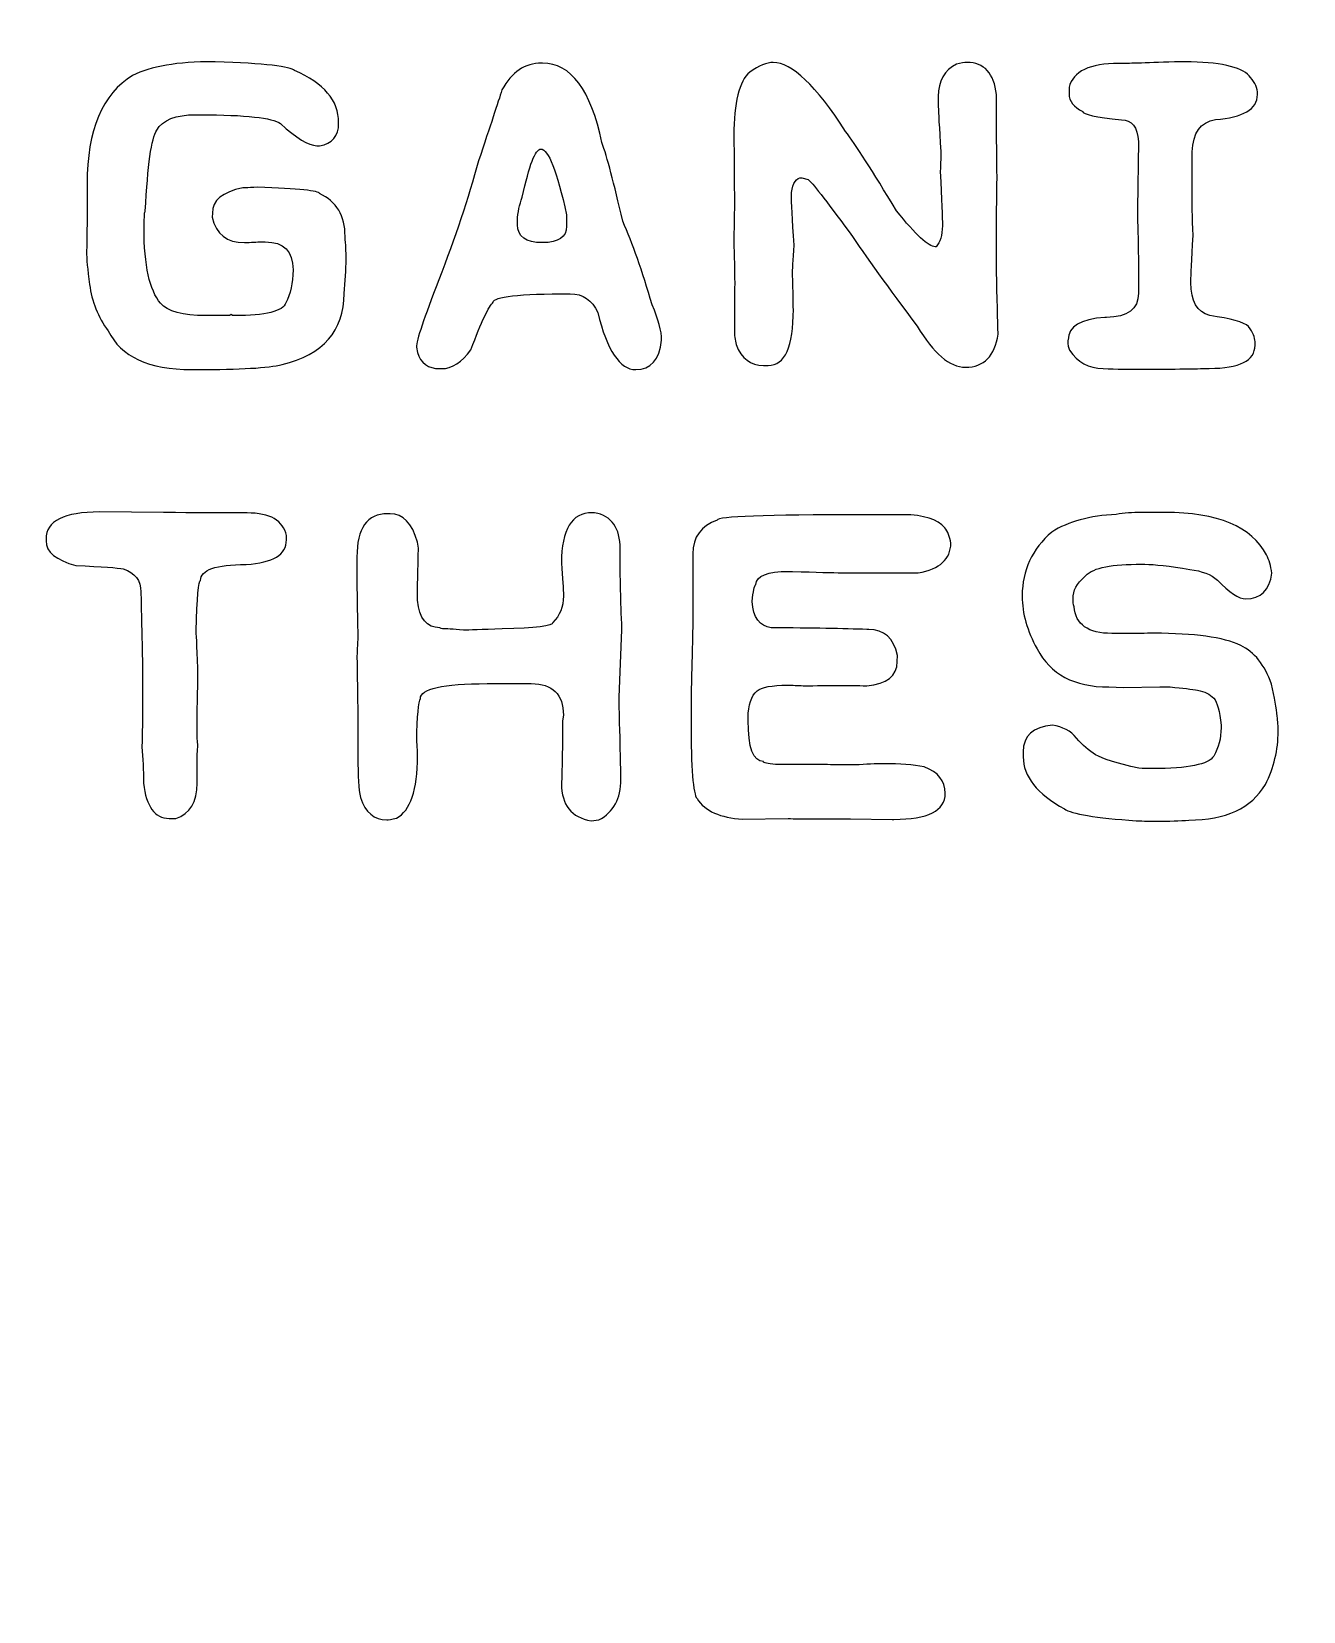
# Model space of a CAD drawing. Header units: centimetres. Extents: x -13.1 to 12.9, y -13 to 13.
# Drawn here: x 9.832 to 11.301, y 2.53 to 4.355 of the extents above; entities that cross this region are included whole.
import ezdxf

# ---------------------------------------------------------------- set-up
doc = ezdxf.new("R2010")
doc.units = ezdxf.units.CM
doc.header["$MEASUREMENT"] = 0
doc.layers.add('Layer 1', color=7, linetype='Continuous')

msp = doc.modelspace()

# ---------------------------------------------------------------- linework, layer by layer
at = {"layer": 'Layer 1', "color": 250, "lineweight": 9}
msp.add_open_spline([(-12.85, 12.98), (-12.85, 12.98), (12.75, 12.98), (12.75, 12.98), (12.75, 12.98), (12.86, 12.98), (12.95, 12.88999), (12.95, 12.78), (12.95, 12.78), (12.95, 12.78), (12.95, -12.82), (12.95, -12.82), (12.95, -12.82), (12.95, -12.93001), (12.86, -13.02), (12.75, -13.02), (12.75, -13.02), (12.75, -13.02), (-12.85, -13.02), (-12.85, -13.02), (-12.85, -13.02), (-12.96, -13.02), (-13.05, -12.93001), (-13.05, -12.82), (-13.05, -12.82), (-13.05, -12.82), (-13.05, 12.78), (-13.05, 12.78), (-13.05, 12.78), (-13.05, 12.88999), (-12.96, 12.98), (-12.85, 12.98)], degree=3, knots=[0, 0, 0, 0, 0.1111111, 0.1111111, 0.1111111, 0.1111111, 0.2222222, 0.2222222, 0.2222222, 0.2222222, 0.3333333, 0.3333333, 0.3333333, 0.3333333, 0.4444444, 0.4444444, 0.4444444, 0.4444444, 0.5555556, 0.5555556, 0.5555556, 0.5555556, 0.6666667, 0.6666667, 0.6666667, 0.6666667, 0.7777778, 0.7777778, 0.7777778, 0.7777778, 1, 1, 1, 1], dxfattribs=at)
at = {"layer": 'Layer 1', "color": 177}
for points, knots in [([(10.04436, 4.31972), (10.10155, 4.31774), (10.13203, 4.31426), (10.13589, 4.30956), (10.13589, 4.30956), (10.16985, 4.29498), (10.18688, 4.27494), (10.18688, 4.24945), (10.18688, 4.24945), (10.18688, 4.24945), (10.18688, 4.24888), (10.18688, 4.24888), (10.18688, 4.24888), (10.18688, 4.23383), (10.17954, 4.22508), (10.16477, 4.22273), (10.16477, 4.22273), (10.16477, 4.22273), (10.16176, 4.22273), (10.16176, 4.22273), (10.16176, 4.22273), (10.15226, 4.22292), (10.13815, 4.23148), (10.11961, 4.24832), (10.11961, 4.24832), (10.1104, 4.255), (10.07963, 4.25838), (10.02733, 4.25857), (10.02733, 4.25857), (10.02733, 4.25857), (10.02206, 4.25857), (10.02206, 4.25857), (10.02206, 4.25857), (9.99873, 4.25857), (9.98368, 4.25255), (9.97681, 4.2406), (9.97681, 4.2406), (9.97079, 4.23157), (9.96637, 4.20044), (9.96364, 4.14719), (9.96364, 4.14719), (9.96289, 4.14719), (9.96242, 4.14126), (9.96223, 4.12932), (9.96223, 4.12932), (9.96223, 4.12932), (9.96223, 4.12734), (9.96223, 4.12734), (9.96223, 4.12734), (9.96223, 4.08454), (9.96863, 4.05566), (9.98123, 4.0408), (9.98123, 4.0408), (9.98933, 4.03148), (10.00673, 4.02669), (10.03335, 4.0265), (10.03335, 4.0265), (10.03335, 4.0265), (10.05847, 4.0265), (10.05847, 4.0265), (10.05847, 4.0265), (10.06007, 4.0265), (10.06148, 4.02687), (10.06261, 4.02763), (10.06261, 4.02763), (10.06261, 4.02763), (10.06449, 4.0265), (10.06449, 4.0265), (10.06449, 4.0265), (10.06449, 4.0265), (10.06646, 4.0265), (10.06646, 4.0265), (10.06646, 4.0265), (10.10278, 4.0265), (10.12262, 4.03148), (10.12592, 4.04136), (10.12592, 4.04136), (10.13128, 4.05143), (10.13401, 4.06413), (10.1342, 4.07937), (10.1342, 4.07937), (10.1342, 4.10091), (10.12347, 4.11163), (10.10202, 4.11163), (10.10202, 4.11163), (10.10202, 4.11163), (10.09788, 4.11163), (10.09788, 4.11163), (10.09788, 4.11163), (10.09215, 4.11163), (10.08556, 4.11135), (10.07803, 4.11079), (10.07803, 4.11079), (10.058, 4.11079), (10.04558, 4.12057), (10.04078, 4.14004), (10.04078, 4.14004), (10.04078, 4.14004), (10.04106, 4.14503), (10.04106, 4.14503), (10.04106, 4.14503), (10.04106, 4.15951), (10.05273, 4.1692), (10.07606, 4.17419), (10.07606, 4.17419), (10.07606, 4.17419), (10.07879, 4.17419), (10.07879, 4.17419), (10.07879, 4.17419), (10.08264, 4.17419), (10.08744, 4.17438), (10.09318, 4.17475), (10.09318, 4.17475), (10.14078, 4.17306), (10.16458, 4.17071), (10.16458, 4.1676), (10.16458, 4.1676), (10.18443, 4.15857), (10.19431, 4.14202), (10.19431, 4.11794), (10.19431, 4.11794), (10.19431, 4.11794), (10.19431, 4.11746), (10.19431, 4.11746), (10.19431, 4.11746), (10.19506, 4.109), (10.19544, 4.10053), (10.19544, 4.09207), (10.19544, 4.09207), (10.19544, 4.07918), (10.19468, 4.06591), (10.19318, 4.05208), (10.19318, 4.05208), (10.19299, 4.00891), (10.1691, 3.98153), (10.12159, 3.96996), (10.12159, 3.96996), (10.10579, 3.9661), (10.07305, 3.96422), (10.02347, 3.96422), (10.02347, 3.96422), (10.02347, 3.96422), (10.01708, 3.96422), (10.01708, 3.96422), (10.01708, 3.96422), (9.9675, 3.96441), (9.93542, 3.97927), (9.92093, 4.00881), (9.92093, 4.00881), (9.90899, 4.0248), (9.90184, 4.04277), (9.89939, 4.06262), (9.89939, 4.06262), (9.89704, 4.07965), (9.89582, 4.09244), (9.89582, 4.10091), (9.89582, 4.10091), (9.89582, 4.10223), (9.89591, 4.10335), (9.8961, 4.10448), (9.8961, 4.10448), (9.89629, 4.11032), (9.89638, 4.12471), (9.89638, 4.14747), (9.89638, 4.14747), (9.89638, 4.14747), (9.89638, 4.17861), (9.89638, 4.17861), (9.89638, 4.17861), (9.89657, 4.2407), (9.91407, 4.28256), (9.94906, 4.30401), (9.94906, 4.30401), (9.96976, 4.31445), (10.0009, 4.31972), (10.04248, 4.31972), (10.04248, 4.31972), (10.04248, 4.31972), (10.04436, 4.31972), (10.04436, 4.31972)], [0, 0, 0, 0, 0.0217391, 0.0217391, 0.0217391, 0.0217391, 0.0434783, 0.0434783, 0.0434783, 0.0434783, 0.0652174, 0.0652174, 0.0652174, 0.0652174, 0.0869565, 0.0869565, 0.0869565, 0.0869565, 0.1086957, 0.1086957, 0.1086957, 0.1086957, 0.1304348, 0.1304348, 0.1304348, 0.1304348, 0.1521739, 0.1521739, 0.1521739, 0.1521739, 0.173913, 0.173913, 0.173913, 0.173913, 0.1956522, 0.1956522, 0.1956522, 0.1956522, 0.2173913, 0.2173913, 0.2173913, 0.2173913, 0.2391304, 0.2391304, 0.2391304, 0.2391304, 0.2608696, 0.2608696, 0.2608696, 0.2608696, 0.2826087, 0.2826087, 0.2826087, 0.2826087, 0.3043478, 0.3043478, 0.3043478, 0.3043478, 0.326087, 0.326087, 0.326087, 0.326087, 0.3478261, 0.3478261, 0.3478261, 0.3478261, 0.3695652, 0.3695652, 0.3695652, 0.3695652, 0.3913043, 0.3913043, 0.3913043, 0.3913043, 0.4130435, 0.4130435, 0.4130435, 0.4130435, 0.4347826, 0.4347826, 0.4347826, 0.4347826, 0.4565217, 0.4565217, 0.4565217, 0.4565217, 0.4782609, 0.4782609, 0.4782609, 0.4782609, 0.5, 0.5, 0.5, 0.5, 0.5217391, 0.5217391, 0.5217391, 0.5217391, 0.5434783, 0.5434783, 0.5434783, 0.5434783, 0.5652174, 0.5652174, 0.5652174, 0.5652174, 0.5869565, 0.5869565, 0.5869565, 0.5869565, 0.6086957, 0.6086957, 0.6086957, 0.6086957, 0.6304348, 0.6304348, 0.6304348, 0.6304348, 0.6521739, 0.6521739, 0.6521739, 0.6521739, 0.673913, 0.673913, 0.673913, 0.673913, 0.6956522, 0.6956522, 0.6956522, 0.6956522, 0.7173913, 0.7173913, 0.7173913, 0.7173913, 0.7391304, 0.7391304, 0.7391304, 0.7391304, 0.7608696, 0.7608696, 0.7608696, 0.7608696, 0.7826087, 0.7826087, 0.7826087, 0.7826087, 0.8043478, 0.8043478, 0.8043478, 0.8043478, 0.826087, 0.826087, 0.826087, 0.826087, 0.8478261, 0.8478261, 0.8478261, 0.8478261, 0.8695652, 0.8695652, 0.8695652, 0.8695652, 0.8913043, 0.8913043, 0.8913043, 0.8913043, 0.9130435, 0.9130435, 0.9130435, 0.9130435, 0.9347826, 0.9347826, 0.9347826, 0.9347826, 0.9565217, 0.9565217, 0.9565217, 0.9565217, 1, 1, 1, 1]), ([(10.42111, 4.31803), (10.42111, 4.31803), (10.42224, 4.31803), (10.42224, 4.31803), (10.42224, 4.31803), (10.45516, 4.31803), (10.47802, 4.28745), (10.49082, 4.22631), (10.49082, 4.22631), (10.49674, 4.20994), (10.50474, 4.17974), (10.51481, 4.13562), (10.51481, 4.13562), (10.52619, 4.11022), (10.53757, 4.07805), (10.54877, 4.03891), (10.54877, 4.03891), (10.5561, 4.02217), (10.55977, 4.00853), (10.55977, 3.99809), (10.55977, 3.99809), (10.55704, 3.97551), (10.54707, 3.96422), (10.52995, 3.96422), (10.52995, 3.96422), (10.51142, 3.96422), (10.49674, 3.98614), (10.48593, 4.03007), (10.48593, 4.03007), (10.47943, 4.04456), (10.4689, 4.0518), (10.45422, 4.0518), (10.45422, 4.0518), (10.39505, 4.0518), (10.36542, 4.04851), (10.36542, 4.04193), (10.36542, 4.04193), (10.36034, 4.03788), (10.35169, 4.01963), (10.33955, 3.98708), (10.33955, 3.98708), (10.32911, 3.97259), (10.31782, 3.96526), (10.30568, 3.96526), (10.30568, 3.96526), (10.30568, 3.96526), (10.30371, 3.96526), (10.30371, 3.96526), (10.30371, 3.96526), (10.29016, 3.96526), (10.28151, 3.97156), (10.27784, 3.98407), (10.27784, 3.98407), (10.27784, 3.98407), (10.27671, 3.99009), (10.27671, 3.99009), (10.27671, 3.99009), (10.27671, 3.99781), (10.28536, 4.02377), (10.30258, 4.06779), (10.30258, 4.06779), (10.32121, 4.11615), (10.33645, 4.16196), (10.34839, 4.20533), (10.34839, 4.20533), (10.36194, 4.24578), (10.37097, 4.27306), (10.37539, 4.28717), (10.37539, 4.28717), (10.38659, 4.30777), (10.40183, 4.31803), (10.42111, 4.31803)], [0, 0, 0, 0, 0.0526316, 0.0526316, 0.0526316, 0.0526316, 0.1052632, 0.1052632, 0.1052632, 0.1052632, 0.1578947, 0.1578947, 0.1578947, 0.1578947, 0.2105263, 0.2105263, 0.2105263, 0.2105263, 0.2631579, 0.2631579, 0.2631579, 0.2631579, 0.3157895, 0.3157895, 0.3157895, 0.3157895, 0.3684211, 0.3684211, 0.3684211, 0.3684211, 0.4210526, 0.4210526, 0.4210526, 0.4210526, 0.4736842, 0.4736842, 0.4736842, 0.4736842, 0.5263158, 0.5263158, 0.5263158, 0.5263158, 0.5789474, 0.5789474, 0.5789474, 0.5789474, 0.6315789, 0.6315789, 0.6315789, 0.6315789, 0.6842105, 0.6842105, 0.6842105, 0.6842105, 0.7368421, 0.7368421, 0.7368421, 0.7368421, 0.7894737, 0.7894737, 0.7894737, 0.7894737, 0.8421053, 0.8421053, 0.8421053, 0.8421053, 0.8947368, 0.8947368, 0.8947368, 0.8947368, 1, 1, 1, 1]), ([(10.68865, 4.31887), (10.71, 4.31887), (10.73785, 4.29234), (10.77218, 4.23929), (10.77218, 4.23929), (10.78338, 4.22452), (10.80294, 4.19394), (10.83088, 4.14747), (10.83088, 4.14747), (10.85308, 4.11991), (10.86804, 4.10608), (10.87557, 4.10608), (10.87557, 4.10608), (10.87557, 4.10608), (10.8766, 4.10608), (10.8766, 4.10608), (10.8766, 4.10608), (10.8814, 4.11107), (10.88385, 4.11916), (10.88385, 4.13035), (10.88385, 4.13035), (10.88385, 4.1392), (10.883, 4.16008), (10.88131, 4.19291), (10.88131, 4.19291), (10.88187, 4.20345), (10.88215, 4.21116), (10.88215, 4.21605), (10.88215, 4.21605), (10.88018, 4.24437), (10.87914, 4.26158), (10.87914, 4.2676), (10.87914, 4.2676), (10.87914, 4.2676), (10.87914, 4.27974), (10.87914, 4.27974), (10.87914, 4.27974), (10.87914, 4.29742), (10.8862, 4.30984), (10.90031, 4.31699), (10.90031, 4.31699), (10.90511, 4.31821), (10.90915, 4.31887), (10.91244, 4.31887), (10.91244, 4.31887), (10.9321, 4.31887), (10.94339, 4.30645), (10.9464, 4.28171), (10.9464, 4.28171), (10.9464, 4.28171), (10.9464, 4.25029), (10.9464, 4.25029), (10.9464, 4.25029), (10.9464, 4.23204), (10.94659, 4.2105), (10.94697, 4.18548), (10.94697, 4.18548), (10.94659, 4.16582), (10.9464, 4.14747), (10.9464, 4.13035), (10.9464, 4.13035), (10.9464, 4.13035), (10.9464, 4.08106), (10.9464, 4.08106), (10.9464, 4.08106), (10.9464, 4.06949), (10.94706, 4.04418), (10.94828, 4.00524), (10.94828, 4.00524), (10.94443, 3.97974), (10.93182, 3.96695), (10.91056, 3.96695), (10.91056, 3.96695), (10.89222, 3.96695), (10.87359, 3.98275), (10.85487, 4.01436), (10.85487, 4.01436), (10.82148, 4.05867), (10.79523, 4.09489), (10.77632, 4.1232), (10.77632, 4.1232), (10.74876, 4.16036), (10.73295, 4.18059), (10.72891, 4.18388), (10.72891, 4.18388), (10.72891, 4.18388), (10.72176, 4.18576), (10.72176, 4.18576), (10.72176, 4.18576), (10.71536, 4.18576), (10.71132, 4.18012), (10.70962, 4.16873), (10.70962, 4.16873), (10.70962, 4.16873), (10.70962, 4.16676), (10.70962, 4.16676), (10.70962, 4.16676), (10.70962, 4.15773), (10.71066, 4.13816), (10.71263, 4.10806), (10.71263, 4.10806), (10.71141, 4.09009), (10.71075, 4.07871), (10.71075, 4.07391), (10.71075, 4.07391), (10.71151, 4.05312), (10.71179, 4.03967), (10.71179, 4.03365), (10.71179, 4.03365), (10.71179, 3.99047), (10.7021, 3.96893), (10.68263, 3.96893), (10.68263, 3.96893), (10.68263, 3.96893), (10.67736, 3.96893), (10.67736, 3.96893), (10.67736, 3.96893), (10.66249, 3.96893), (10.65196, 3.97692), (10.64566, 3.9931), (10.64566, 3.9931), (10.64443, 3.99846), (10.64377, 4.0042), (10.64377, 4.01022), (10.64377, 4.01022), (10.64377, 4.01022), (10.64377, 4.01135), (10.64377, 4.01135), (10.64377, 4.01135), (10.64377, 4.02838), (10.64387, 4.04606), (10.64406, 4.06422), (10.64406, 4.06422), (10.64406, 4.07824), (10.64368, 4.09461), (10.64293, 4.11361), (10.64293, 4.11361), (10.64293, 4.11361), (10.64377, 4.1582), (10.64377, 4.1582), (10.64377, 4.1582), (10.6434, 4.20269), (10.64321, 4.228), (10.64321, 4.2343), (10.64321, 4.2343), (10.64321, 4.27249), (10.64923, 4.29705), (10.66137, 4.30787), (10.66137, 4.30787), (10.67209, 4.3152), (10.68112, 4.31887), (10.68865, 4.31887)], [0, 0, 0, 0, 0.025641, 0.025641, 0.025641, 0.025641, 0.0512821, 0.0512821, 0.0512821, 0.0512821, 0.0769231, 0.0769231, 0.0769231, 0.0769231, 0.1025641, 0.1025641, 0.1025641, 0.1025641, 0.1282051, 0.1282051, 0.1282051, 0.1282051, 0.1538462, 0.1538462, 0.1538462, 0.1538462, 0.1794872, 0.1794872, 0.1794872, 0.1794872, 0.2051282, 0.2051282, 0.2051282, 0.2051282, 0.2307692, 0.2307692, 0.2307692, 0.2307692, 0.2564103, 0.2564103, 0.2564103, 0.2564103, 0.2820513, 0.2820513, 0.2820513, 0.2820513, 0.3076923, 0.3076923, 0.3076923, 0.3076923, 0.3333333, 0.3333333, 0.3333333, 0.3333333, 0.3589744, 0.3589744, 0.3589744, 0.3589744, 0.3846154, 0.3846154, 0.3846154, 0.3846154, 0.4102564, 0.4102564, 0.4102564, 0.4102564, 0.4358974, 0.4358974, 0.4358974, 0.4358974, 0.4615385, 0.4615385, 0.4615385, 0.4615385, 0.4871795, 0.4871795, 0.4871795, 0.4871795, 0.5128205, 0.5128205, 0.5128205, 0.5128205, 0.5384615, 0.5384615, 0.5384615, 0.5384615, 0.5641026, 0.5641026, 0.5641026, 0.5641026, 0.5897436, 0.5897436, 0.5897436, 0.5897436, 0.6153846, 0.6153846, 0.6153846, 0.6153846, 0.6410256, 0.6410256, 0.6410256, 0.6410256, 0.6666667, 0.6666667, 0.6666667, 0.6666667, 0.6923077, 0.6923077, 0.6923077, 0.6923077, 0.7179487, 0.7179487, 0.7179487, 0.7179487, 0.7435897, 0.7435897, 0.7435897, 0.7435897, 0.7692308, 0.7692308, 0.7692308, 0.7692308, 0.7948718, 0.7948718, 0.7948718, 0.7948718, 0.8205128, 0.8205128, 0.8205128, 0.8205128, 0.8461538, 0.8461538, 0.8461538, 0.8461538, 0.8717949, 0.8717949, 0.8717949, 0.8717949, 0.8974359, 0.8974359, 0.8974359, 0.8974359, 0.9230769, 0.9230769, 0.9230769, 0.9230769, 0.9487179, 0.9487179, 0.9487179, 0.9487179, 1, 1, 1, 1]), ([(11.15882, 4.31972), (11.15882, 4.31972), (11.17095, 4.31944), (11.17095, 4.31944), (11.17095, 4.31944), (11.20896, 4.31868), (11.23191, 4.31276), (11.23963, 4.30156), (11.23963, 4.30156), (11.24489, 4.29545), (11.24762, 4.28915), (11.24762, 4.28247), (11.24762, 4.28247), (11.24762, 4.28247), (11.24762, 4.28171), (11.24762, 4.28171), (11.24762, 4.28171), (11.24725, 4.26497), (11.23106, 4.25537), (11.19908, 4.25302), (11.19908, 4.25302), (11.18177, 4.24992), (11.17293, 4.2375), (11.17236, 4.21586), (11.17236, 4.21586), (11.17236, 4.21586), (11.17208, 4.18934), (11.17208, 4.18934), (11.17208, 4.18934), (11.17208, 4.18934), (11.17208, 4.17419), (11.17208, 4.17419), (11.17208, 4.17419), (11.17208, 4.1582), (11.17246, 4.13985), (11.17321, 4.11906), (11.17321, 4.11906), (11.17171, 4.0899), (11.17086, 4.07231), (11.17067, 4.06648), (11.17067, 4.06648), (11.17067, 4.06648), (11.17067, 4.06478), (11.17067, 4.06478), (11.17067, 4.06478), (11.17067, 4.04334), (11.17791, 4.03054), (11.1925, 4.0265), (11.1925, 4.0265), (11.21686, 4.02339), (11.23191, 4.01916), (11.23737, 4.0138), (11.23737, 4.0138), (11.24235, 4.00702), (11.2448, 4.00119), (11.2448, 3.99649), (11.2448, 3.99649), (11.2448, 3.99649), (11.2448, 3.99235), (11.2448, 3.99235), (11.2448, 3.99235), (11.24461, 3.97448), (11.22702, 3.96554), (11.19193, 3.96554), (11.19193, 3.96554), (11.19193, 3.96554), (11.18807, 3.96554), (11.18807, 3.96554), (11.18807, 3.96554), (11.18036, 3.96516), (11.17029, 3.96497), (11.15797, 3.96497), (11.15797, 3.96497), (11.14367, 3.96469), (11.12994, 3.9645), (11.11667, 3.9645), (11.11667, 3.9645), (11.10012, 3.9645), (11.08441, 3.96479), (11.06954, 3.96526), (11.06954, 3.96526), (11.0528, 3.96563), (11.03991, 3.97278), (11.03069, 3.98652), (11.03069, 3.98652), (11.02938, 3.98924), (11.02872, 3.99301), (11.02872, 3.99781), (11.02872, 3.99781), (11.02872, 3.99781), (11.029, 3.99865), (11.029, 3.99865), (11.029, 3.99865), (11.02919, 4.01389), (11.04339, 4.02255), (11.07152, 4.02452), (11.07152, 4.02452), (11.07152, 4.02452), (11.0734, 4.02452), (11.0734, 4.02452), (11.0734, 4.02452), (11.09767, 4.02452), (11.10999, 4.03383), (11.11037, 4.05237), (11.11037, 4.05237), (11.11037, 4.05237), (11.11037, 4.06478), (11.11037, 4.06478), (11.11037, 4.06478), (11.11037, 4.08247), (11.1099, 4.11079), (11.10896, 4.14992), (11.10896, 4.14992), (11.10896, 4.14992), (11.11037, 4.22772), (11.11037, 4.22772), (11.11037, 4.22772), (11.10905, 4.24418), (11.10247, 4.25255), (11.09052, 4.25274), (11.09052, 4.25274), (11.0607, 4.25566), (11.04584, 4.25895), (11.04584, 4.26243), (11.04584, 4.26243), (11.0354, 4.26713), (11.03013, 4.274), (11.03013, 4.28275), (11.03013, 4.28275), (11.03013, 4.28275), (11.03013, 4.29027), (11.03013, 4.29027), (11.03013, 4.29027), (11.03474, 4.30862), (11.05393, 4.31774), (11.0877, 4.31774), (11.0877, 4.31774), (11.0877, 4.31774), (11.09156, 4.31774), (11.09156, 4.31774), (11.09156, 4.31774), (11.09861, 4.31774), (11.121, 4.3184), (11.15882, 4.31972)], [0, 0, 0, 0, 0.027027, 0.027027, 0.027027, 0.027027, 0.0540541, 0.0540541, 0.0540541, 0.0540541, 0.0810811, 0.0810811, 0.0810811, 0.0810811, 0.1081081, 0.1081081, 0.1081081, 0.1081081, 0.1351351, 0.1351351, 0.1351351, 0.1351351, 0.1621622, 0.1621622, 0.1621622, 0.1621622, 0.1891892, 0.1891892, 0.1891892, 0.1891892, 0.2162162, 0.2162162, 0.2162162, 0.2162162, 0.2432432, 0.2432432, 0.2432432, 0.2432432, 0.2702703, 0.2702703, 0.2702703, 0.2702703, 0.2972973, 0.2972973, 0.2972973, 0.2972973, 0.3243243, 0.3243243, 0.3243243, 0.3243243, 0.3513514, 0.3513514, 0.3513514, 0.3513514, 0.3783784, 0.3783784, 0.3783784, 0.3783784, 0.4054054, 0.4054054, 0.4054054, 0.4054054, 0.4324324, 0.4324324, 0.4324324, 0.4324324, 0.4594595, 0.4594595, 0.4594595, 0.4594595, 0.4864865, 0.4864865, 0.4864865, 0.4864865, 0.5135135, 0.5135135, 0.5135135, 0.5135135, 0.5405405, 0.5405405, 0.5405405, 0.5405405, 0.5675676, 0.5675676, 0.5675676, 0.5675676, 0.5945946, 0.5945946, 0.5945946, 0.5945946, 0.6216216, 0.6216216, 0.6216216, 0.6216216, 0.6486486, 0.6486486, 0.6486486, 0.6486486, 0.6756757, 0.6756757, 0.6756757, 0.6756757, 0.7027027, 0.7027027, 0.7027027, 0.7027027, 0.7297297, 0.7297297, 0.7297297, 0.7297297, 0.7567568, 0.7567568, 0.7567568, 0.7567568, 0.7837838, 0.7837838, 0.7837838, 0.7837838, 0.8108108, 0.8108108, 0.8108108, 0.8108108, 0.8378378, 0.8378378, 0.8378378, 0.8378378, 0.8648649, 0.8648649, 0.8648649, 0.8648649, 0.8918919, 0.8918919, 0.8918919, 0.8918919, 0.9189189, 0.9189189, 0.9189189, 0.9189189, 0.9459459, 0.9459459, 0.9459459, 0.9459459, 1, 1, 1, 1]), ([(10.39326, 4.13647), (10.39326, 4.13647), (10.39326, 4.13148), (10.39326, 4.13148), (10.39326, 4.13148), (10.39326, 4.11775), (10.40295, 4.11079), (10.42224, 4.11079), (10.42224, 4.11079), (10.44077, 4.11079), (10.45008, 4.11718), (10.45008, 4.12979), (10.45008, 4.12979), (10.45008, 4.12979), (10.45008, 4.14305), (10.45008, 4.14305), (10.45008, 4.14305), (10.43889, 4.19357), (10.42892, 4.21887), (10.42026, 4.21887), (10.42026, 4.21887), (10.41405, 4.21887), (10.40691, 4.20034), (10.39882, 4.16318), (10.39882, 4.16318), (10.39552, 4.15472), (10.39364, 4.14578), (10.39326, 4.13647)], [0, 0, 0, 0, 0.125, 0.125, 0.125, 0.125, 0.25, 0.25, 0.25, 0.25, 0.375, 0.375, 0.375, 0.375, 0.5, 0.5, 0.5, 0.5, 0.625, 0.625, 0.625, 0.625, 0.75, 0.75, 0.75, 0.75, 1, 1, 1, 1]), ([(9.91084, 3.79974), (9.91084, 3.79974), (9.98469, 3.79917), (9.98469, 3.79917), (9.98469, 3.79917), (10.02335, 3.7988), (10.04499, 3.79861), (10.04978, 3.79861), (10.04978, 3.79861), (10.04978, 3.79861), (10.0812, 3.79861), (10.0812, 3.79861), (10.0812, 3.79861), (10.10783, 3.79861), (10.12297, 3.78986), (10.12664, 3.77246), (10.12664, 3.77246), (10.12664, 3.77246), (10.12664, 3.76747), (10.12664, 3.76747), (10.12664, 3.76747), (10.12664, 3.75054), (10.11112, 3.74113), (10.08008, 3.73906), (10.08008, 3.73906), (10.04499, 3.73906), (10.02749, 3.73295), (10.02749, 3.72062), (10.02749, 3.72062), (10.02504, 3.72062), (10.02335, 3.70124), (10.02222, 3.66249), (10.02222, 3.66249), (10.02297, 3.65618), (10.02363, 3.63831), (10.02439, 3.60868), (10.02439, 3.60868), (10.02363, 3.58149), (10.02335, 3.56051), (10.02335, 3.54565), (10.02335, 3.54565), (10.02335, 3.54142), (10.02363, 3.53634), (10.02439, 3.53041), (10.02439, 3.53041), (10.02363, 3.52477), (10.02335, 3.51724), (10.02335, 3.50783), (10.02335, 3.50783), (10.02335, 3.50783), (10.02335, 3.48667), (10.02335, 3.48667), (10.02335, 3.48667), (10.02335, 3.46475), (10.01526, 3.4512), (9.99908, 3.44584), (9.99908, 3.44584), (9.99908, 3.44584), (9.99108, 3.44584), (9.99108, 3.44584), (9.99108, 3.44584), (9.97453, 3.44584), (9.96474, 3.45948), (9.96155, 3.48667), (9.96155, 3.48667), (9.96155, 3.50153), (9.96089, 3.51545), (9.95966, 3.52853), (9.95966, 3.52853), (9.96023, 3.54584), (9.96051, 3.5607), (9.96051, 3.57321), (9.96051, 3.57321), (9.96051, 3.57321), (9.96051, 3.60567), (9.96051, 3.60567), (9.96051, 3.60567), (9.96051, 3.61874), (9.95985, 3.65261), (9.95854, 3.70736), (9.95854, 3.70736), (9.95854, 3.72062), (9.95176, 3.72956), (9.93812, 3.73417), (9.93812, 3.73417), (9.9321, 3.7352), (9.91395, 3.73652), (9.88356, 3.73793), (9.88356, 3.73793), (9.86061, 3.74405), (9.84913, 3.75355), (9.84913, 3.76634), (9.84913, 3.76634), (9.84913, 3.76634), (9.84913, 3.7686), (9.84913, 3.7686), (9.84913, 3.7686), (9.84913, 3.7893), (9.86973, 3.79974), (9.91084, 3.79974)], [0, 0, 0, 0, 0.0384615, 0.0384615, 0.0384615, 0.0384615, 0.0769231, 0.0769231, 0.0769231, 0.0769231, 0.1153846, 0.1153846, 0.1153846, 0.1153846, 0.1538462, 0.1538462, 0.1538462, 0.1538462, 0.1923077, 0.1923077, 0.1923077, 0.1923077, 0.2307692, 0.2307692, 0.2307692, 0.2307692, 0.2692308, 0.2692308, 0.2692308, 0.2692308, 0.3076923, 0.3076923, 0.3076923, 0.3076923, 0.3461538, 0.3461538, 0.3461538, 0.3461538, 0.3846154, 0.3846154, 0.3846154, 0.3846154, 0.4230769, 0.4230769, 0.4230769, 0.4230769, 0.4615385, 0.4615385, 0.4615385, 0.4615385, 0.5, 0.5, 0.5, 0.5, 0.5384615, 0.5384615, 0.5384615, 0.5384615, 0.5769231, 0.5769231, 0.5769231, 0.5769231, 0.6153846, 0.6153846, 0.6153846, 0.6153846, 0.6538462, 0.6538462, 0.6538462, 0.6538462, 0.6923077, 0.6923077, 0.6923077, 0.6923077, 0.7307692, 0.7307692, 0.7307692, 0.7307692, 0.7692308, 0.7692308, 0.7692308, 0.7692308, 0.8076923, 0.8076923, 0.8076923, 0.8076923, 0.8461538, 0.8461538, 0.8461538, 0.8461538, 0.8846154, 0.8846154, 0.8846154, 0.8846154, 0.9230769, 0.9230769, 0.9230769, 0.9230769, 1, 1, 1, 1]), ([(10.47941, 3.79889), (10.47941, 3.79889), (10.48242, 3.79889), (10.48242, 3.79889), (10.48242, 3.79889), (10.50208, 3.79522), (10.51187, 3.78121), (10.51187, 3.75703), (10.51187, 3.75703), (10.51187, 3.75703), (10.51187, 3.73774), (10.51187, 3.73774), (10.51187, 3.73774), (10.51187, 3.72429), (10.51252, 3.69965), (10.51384, 3.6638), (10.51384, 3.6638), (10.51384, 3.6638), (10.51055, 3.58582), (10.51055, 3.58582), (10.51055, 3.58582), (10.51196, 3.52872), (10.51271, 3.49711), (10.51271, 3.49099), (10.51271, 3.49099), (10.51271, 3.46879), (10.50425, 3.45318), (10.48741, 3.44415), (10.48741, 3.44415), (10.48741, 3.44415), (10.47828, 3.44311), (10.47828, 3.44311), (10.47828, 3.44311), (10.45552, 3.44697), (10.44413, 3.46127), (10.44413, 3.4861), (10.44413, 3.4861), (10.44489, 3.50633), (10.44517, 3.52392), (10.44517, 3.53897), (10.44517, 3.53897), (10.44517, 3.53897), (10.44517, 3.55854), (10.44517, 3.55854), (10.44517, 3.55854), (10.44517, 3.55854), (10.4463, 3.56493), (10.4463, 3.56493), (10.4463, 3.56493), (10.4463, 3.5893), (10.43388, 3.60153), (10.40914, 3.60153), (10.40914, 3.60153), (10.40914, 3.60153), (10.35843, 3.60153), (10.35843, 3.60153), (10.35843, 3.60153), (10.30698, 3.60153), (10.2812, 3.59579), (10.2812, 3.58422), (10.2812, 3.58422), (10.27904, 3.58074), (10.27763, 3.56437), (10.27706, 3.53511), (10.27706, 3.53511), (10.27763, 3.53088), (10.27791, 3.52514), (10.27791, 3.5178), (10.27791, 3.5178), (10.27791, 3.47867), (10.26982, 3.45478), (10.25364, 3.44612), (10.25364, 3.44612), (10.24799, 3.44481), (10.24423, 3.44415), (10.24235, 3.44415), (10.24235, 3.44415), (10.22786, 3.44415), (10.2178, 3.45271), (10.21206, 3.46983), (10.21206, 3.46983), (10.20999, 3.47933), (10.20905, 3.49495), (10.20905, 3.51668), (10.20905, 3.51668), (10.20905, 3.51668), (10.20905, 3.52994), (10.20905, 3.52994), (10.20905, 3.52994), (10.20905, 3.5639), (10.20867, 3.59795), (10.20792, 3.6321), (10.20792, 3.6321), (10.20867, 3.64668), (10.20905, 3.65524), (10.20905, 3.65778), (10.20905, 3.65778), (10.2083, 3.68187), (10.20792, 3.70811), (10.20792, 3.73662), (10.20792, 3.73662), (10.20792, 3.73662), (10.20792, 3.74762), (10.20792, 3.74762), (10.20792, 3.74762), (10.20792, 3.78102), (10.21977, 3.79776), (10.24348, 3.79776), (10.24348, 3.79776), (10.24348, 3.79776), (10.24649, 3.79776), (10.24649, 3.79776), (10.24649, 3.79776), (10.26116, 3.79776), (10.2717, 3.78685), (10.27791, 3.76503), (10.27791, 3.76503), (10.27791, 3.76503), (10.27904, 3.75778), (10.27904, 3.75778), (10.27904, 3.75778), (10.27829, 3.73248), (10.27791, 3.71244), (10.27791, 3.69776), (10.27791, 3.69776), (10.28017, 3.6766), (10.28863, 3.66606), (10.30359, 3.66606), (10.30359, 3.66606), (10.30481, 3.66531), (10.30585, 3.66493), (10.3066, 3.66493), (10.3066, 3.66493), (10.31065, 3.66493), (10.31874, 3.66437), (10.33087, 3.66333), (10.33087, 3.66333), (10.33708, 3.66333), (10.35194, 3.6638), (10.37546, 3.66493), (10.37546, 3.66493), (10.4146, 3.6655), (10.43416, 3.66785), (10.43416, 3.67208), (10.43416, 3.67208), (10.44225, 3.67998), (10.4463, 3.69024), (10.4463, 3.70266), (10.4463, 3.70266), (10.4463, 3.71056), (10.44555, 3.72326), (10.44413, 3.74075), (10.44413, 3.74075), (10.44413, 3.77951), (10.45589, 3.79889), (10.47941, 3.79889)], [0, 0, 0, 0, 0.025, 0.025, 0.025, 0.025, 0.05, 0.05, 0.05, 0.05, 0.075, 0.075, 0.075, 0.075, 0.1, 0.1, 0.1, 0.1, 0.125, 0.125, 0.125, 0.125, 0.15, 0.15, 0.15, 0.15, 0.175, 0.175, 0.175, 0.175, 0.2, 0.2, 0.2, 0.2, 0.225, 0.225, 0.225, 0.225, 0.25, 0.25, 0.25, 0.25, 0.275, 0.275, 0.275, 0.275, 0.3, 0.3, 0.3, 0.3, 0.325, 0.325, 0.325, 0.325, 0.35, 0.35, 0.35, 0.35, 0.375, 0.375, 0.375, 0.375, 0.4, 0.4, 0.4, 0.4, 0.425, 0.425, 0.425, 0.425, 0.45, 0.45, 0.45, 0.45, 0.475, 0.475, 0.475, 0.475, 0.5, 0.5, 0.5, 0.5, 0.525, 0.525, 0.525, 0.525, 0.55, 0.55, 0.55, 0.55, 0.575, 0.575, 0.575, 0.575, 0.6, 0.6, 0.6, 0.6, 0.625, 0.625, 0.625, 0.625, 0.65, 0.65, 0.65, 0.65, 0.675, 0.675, 0.675, 0.675, 0.7, 0.7, 0.7, 0.7, 0.725, 0.725, 0.725, 0.725, 0.75, 0.75, 0.75, 0.75, 0.775, 0.775, 0.775, 0.775, 0.8, 0.8, 0.8, 0.8, 0.825, 0.825, 0.825, 0.825, 0.85, 0.85, 0.85, 0.85, 0.875, 0.875, 0.875, 0.875, 0.9, 0.9, 0.9, 0.9, 0.925, 0.925, 0.925, 0.925, 0.95, 0.95, 0.95, 0.95, 1, 1, 1, 1]), ([(10.83904, 3.79663), (10.86237, 3.79635), (10.87827, 3.79127), (10.88664, 3.78149), (10.88664, 3.78149), (10.89022, 3.77725), (10.89248, 3.77133), (10.89361, 3.76361), (10.89361, 3.76361), (10.89342, 3.74527), (10.88091, 3.73389), (10.85607, 3.72947), (10.85607, 3.72947), (10.85607, 3.72947), (10.76793, 3.72947), (10.76793, 3.72947), (10.76793, 3.72947), (10.75739, 3.72965), (10.73839, 3.73022), (10.71082, 3.73107), (10.71082, 3.73107), (10.71082, 3.73107), (10.70622, 3.73107), (10.70622, 3.73107), (10.70622, 3.73107), (10.68176, 3.73107), (10.66915, 3.72608), (10.6684, 3.71592), (10.6684, 3.71592), (10.6668, 3.7146), (10.66539, 3.70811), (10.66426, 3.69635), (10.66426, 3.69635), (10.66558, 3.67782), (10.67282, 3.66766), (10.68608, 3.66606), (10.68608, 3.66606), (10.73359, 3.66569), (10.77047, 3.66503), (10.79652, 3.66409), (10.79652, 3.66409), (10.79652, 3.66409), (10.79878, 3.66409), (10.79878, 3.66409), (10.79878, 3.66409), (10.81656, 3.66409), (10.82766, 3.65411), (10.83208, 3.63408), (10.83208, 3.63408), (10.83208, 3.63408), (10.8318, 3.62693), (10.8318, 3.62693), (10.8318, 3.62693), (10.83161, 3.61037), (10.81985, 3.60106), (10.79652, 3.59908), (10.79652, 3.59908), (10.78571, 3.59927), (10.77564, 3.59936), (10.76623, 3.59936), (10.76623, 3.59936), (10.75692, 3.59936), (10.74431, 3.59927), (10.72851, 3.59908), (10.72851, 3.59908), (10.72851, 3.59908), (10.72324, 3.59908), (10.72324, 3.59908), (10.72324, 3.59908), (10.71666, 3.59946), (10.71054, 3.59965), (10.70509, 3.59965), (10.70509, 3.59965), (10.68684, 3.59965), (10.67517, 3.59748), (10.67009, 3.59325), (10.67009, 3.59325), (10.66322, 3.58742), (10.65974, 3.57698), (10.65956, 3.56183), (10.65956, 3.56183), (10.65956, 3.56183), (10.65956, 3.5591), (10.65956, 3.5591), (10.65956, 3.5591), (10.65956, 3.52749), (10.66548, 3.5116), (10.67724, 3.51141), (10.67724, 3.51141), (10.67724, 3.51019), (10.68194, 3.50906), (10.69126, 3.50812), (10.69126, 3.50812), (10.72089, 3.50812), (10.74431, 3.50802), (10.76153, 3.50783), (10.76153, 3.50783), (10.76153, 3.50783), (10.78335, 3.50755), (10.78335, 3.50755), (10.78335, 3.50755), (10.79549, 3.50849), (10.80678, 3.50896), (10.81722, 3.50896), (10.81722, 3.50896), (10.83472, 3.50896), (10.84986, 3.50774), (10.86275, 3.50539), (10.86275, 3.50539), (10.87902, 3.49927), (10.88721, 3.48921), (10.88721, 3.4751), (10.88721, 3.4751), (10.88721, 3.4751), (10.88721, 3.47481), (10.88721, 3.47481), (10.88721, 3.47481), (10.88702, 3.45478), (10.86727, 3.44471), (10.82794, 3.44471), (10.82794, 3.44471), (10.82794, 3.44471), (10.82578, 3.44471), (10.82578, 3.44471), (10.82578, 3.44471), (10.82578, 3.44471), (10.7778, 3.44528), (10.7778, 3.44528), (10.7778, 3.44528), (10.74366, 3.44546), (10.71967, 3.44556), (10.70593, 3.44556), (10.70593, 3.44556), (10.70593, 3.44556), (10.65325, 3.44499), (10.65325, 3.44499), (10.65325, 3.44499), (10.62738, 3.4465), (10.60979, 3.4544), (10.60057, 3.4687), (10.60057, 3.4687), (10.59606, 3.47387), (10.59371, 3.50351), (10.59371, 3.55779), (10.59371, 3.55779), (10.59371, 3.55779), (10.59371, 3.58008), (10.59371, 3.58008), (10.59371, 3.58008), (10.59371, 3.5861), (10.59436, 3.61564), (10.59568, 3.66851), (10.59568, 3.66851), (10.59568, 3.66851), (10.59568, 3.75148), (10.59568, 3.75148), (10.59568, 3.75148), (10.59587, 3.77076), (10.60528, 3.78375), (10.624, 3.79033), (10.624, 3.79033), (10.62418, 3.79456), (10.67997, 3.79663), (10.79135, 3.79663), (10.79135, 3.79663), (10.79135, 3.79663), (10.83904, 3.79663), (10.83904, 3.79663)], [0, 0, 0, 0, 0.0232558, 0.0232558, 0.0232558, 0.0232558, 0.0465116, 0.0465116, 0.0465116, 0.0465116, 0.0697674, 0.0697674, 0.0697674, 0.0697674, 0.0930233, 0.0930233, 0.0930233, 0.0930233, 0.1162791, 0.1162791, 0.1162791, 0.1162791, 0.1395349, 0.1395349, 0.1395349, 0.1395349, 0.1627907, 0.1627907, 0.1627907, 0.1627907, 0.1860465, 0.1860465, 0.1860465, 0.1860465, 0.2093023, 0.2093023, 0.2093023, 0.2093023, 0.2325581, 0.2325581, 0.2325581, 0.2325581, 0.255814, 0.255814, 0.255814, 0.255814, 0.2790698, 0.2790698, 0.2790698, 0.2790698, 0.3023256, 0.3023256, 0.3023256, 0.3023256, 0.3255814, 0.3255814, 0.3255814, 0.3255814, 0.3488372, 0.3488372, 0.3488372, 0.3488372, 0.372093, 0.372093, 0.372093, 0.372093, 0.3953488, 0.3953488, 0.3953488, 0.3953488, 0.4186047, 0.4186047, 0.4186047, 0.4186047, 0.4418605, 0.4418605, 0.4418605, 0.4418605, 0.4651163, 0.4651163, 0.4651163, 0.4651163, 0.4883721, 0.4883721, 0.4883721, 0.4883721, 0.5116279, 0.5116279, 0.5116279, 0.5116279, 0.5348837, 0.5348837, 0.5348837, 0.5348837, 0.5581395, 0.5581395, 0.5581395, 0.5581395, 0.5813953, 0.5813953, 0.5813953, 0.5813953, 0.6046512, 0.6046512, 0.6046512, 0.6046512, 0.627907, 0.627907, 0.627907, 0.627907, 0.6511628, 0.6511628, 0.6511628, 0.6511628, 0.6744186, 0.6744186, 0.6744186, 0.6744186, 0.6976744, 0.6976744, 0.6976744, 0.6976744, 0.7209302, 0.7209302, 0.7209302, 0.7209302, 0.744186, 0.744186, 0.744186, 0.744186, 0.7674419, 0.7674419, 0.7674419, 0.7674419, 0.7906977, 0.7906977, 0.7906977, 0.7906977, 0.8139535, 0.8139535, 0.8139535, 0.8139535, 0.8372093, 0.8372093, 0.8372093, 0.8372093, 0.8604651, 0.8604651, 0.8604651, 0.8604651, 0.8837209, 0.8837209, 0.8837209, 0.8837209, 0.9069767, 0.9069767, 0.9069767, 0.9069767, 0.9302326, 0.9302326, 0.9302326, 0.9302326, 0.9534884, 0.9534884, 0.9534884, 0.9534884, 1, 1, 1, 1]), ([(11.11354, 3.79917), (11.11354, 3.79917), (11.14054, 3.79917), (11.14054, 3.79917), (11.14054, 3.79917), (11.20188, 3.79917), (11.2411, 3.7828), (11.25822, 3.75007), (11.25822, 3.75007), (11.26095, 3.74442), (11.26302, 3.73746), (11.26434, 3.72918), (11.26434, 3.72918), (11.26152, 3.70933), (11.25155, 3.69936), (11.23424, 3.69936), (11.23424, 3.69936), (11.22596, 3.69936), (11.21505, 3.70661), (11.2015, 3.72119), (11.2015, 3.72119), (11.19407, 3.72758), (11.18344, 3.73163), (11.16952, 3.73332), (11.16952, 3.73332), (11.146, 3.73737), (11.12869, 3.73934), (11.11768, 3.73934), (11.11768, 3.73934), (11.11768, 3.73934), (11.10771, 3.73934), (11.10771, 3.73934), (11.10771, 3.73934), (11.07544, 3.73934), (11.05541, 3.73436), (11.04769, 3.72448), (11.04769, 3.72448), (11.03904, 3.71752), (11.03471, 3.70905), (11.03471, 3.69908), (11.03471, 3.69908), (11.03471, 3.69635), (11.03509, 3.69344), (11.03584, 3.69033), (11.03584, 3.69033), (11.03763, 3.66973), (11.05221, 3.65948), (11.07939, 3.65948), (11.07939, 3.65948), (11.07939, 3.65948), (11.1127, 3.65948), (11.1127, 3.65948), (11.1127, 3.65948), (11.11806, 3.65957), (11.12314, 3.65966), (11.12812, 3.65966), (11.12812, 3.65966), (11.17478, 3.65966), (11.20818, 3.65506), (11.22822, 3.64565), (11.22822, 3.64565), (11.24402, 3.63812), (11.25587, 3.62326), (11.26378, 3.60096), (11.26378, 3.60096), (11.26744, 3.58554), (11.26961, 3.57321), (11.27036, 3.56381), (11.27036, 3.56381), (11.27111, 3.55788), (11.27149, 3.55214), (11.27149, 3.5464), (11.27149, 3.5464), (11.27149, 3.52514), (11.2666, 3.50463), (11.25681, 3.48497), (11.25681, 3.48497), (11.24054, 3.4576), (11.211, 3.44386), (11.16839, 3.44386), (11.16839, 3.44386), (11.15776, 3.44302), (11.14553, 3.44255), (11.1317, 3.44255), (11.1317, 3.44255), (11.12417, 3.44255), (11.11618, 3.44274), (11.10771, 3.44311), (11.10771, 3.44311), (11.06049, 3.4464), (11.03283, 3.45101), (11.02483, 3.45685), (11.02483, 3.45685), (10.99304, 3.47434), (10.97714, 3.49438), (10.97714, 3.51696), (10.97714, 3.51696), (10.97714, 3.51696), (10.97714, 3.5227), (10.97714, 3.5227), (10.97714, 3.5227), (10.97714, 3.54132), (10.98843, 3.55158), (11.011, 3.55365), (11.011, 3.55365), (11.02258, 3.55176), (11.03189, 3.54678), (11.03885, 3.53859), (11.03885, 3.53859), (11.04581, 3.53041), (11.05315, 3.52401), (11.06077, 3.5194), (11.06077, 3.5194), (11.06839, 3.51479), (11.08494, 3.50962), (11.11053, 3.50369), (11.11053, 3.50369), (11.11599, 3.50351), (11.12126, 3.50341), (11.12624, 3.50341), (11.12624, 3.50341), (11.16773, 3.50341), (11.19134, 3.50821), (11.19708, 3.5178), (11.19708, 3.5178), (11.20272, 3.52749), (11.20554, 3.53841), (11.20554, 3.55054), (11.20554, 3.55054), (11.20554, 3.55054), (11.20554, 3.55365), (11.20554, 3.55365), (11.20554, 3.55365), (11.20413, 3.56973), (11.20131, 3.58017), (11.19708, 3.58478), (11.19708, 3.58478), (11.19285, 3.5893), (11.18664, 3.5924), (11.17855, 3.59381), (11.17855, 3.59381), (11.17196, 3.59513), (11.16143, 3.59645), (11.14684, 3.59767), (11.14684, 3.59767), (11.14684, 3.59767), (11.1348, 3.59767), (11.1348, 3.59767), (11.1348, 3.59767), (11.1348, 3.59767), (11.09285, 3.59711), (11.09285, 3.59711), (11.09285, 3.59711), (11.09285, 3.59711), (11.07582, 3.59767), (11.07582, 3.59767), (11.07582, 3.59767), (11.03612, 3.59767), (11.00856, 3.61235), (10.99313, 3.64151), (10.99313, 3.64151), (10.98175, 3.6623), (10.97601, 3.68262), (10.97601, 3.70247), (10.97601, 3.70247), (10.97601, 3.70247), (10.97601, 3.70322), (10.97601, 3.70322), (10.97601, 3.70322), (10.97601, 3.73229), (10.98739, 3.75675), (11.01016, 3.7766), (11.01016, 3.7766), (11.02925, 3.78873), (11.05409, 3.7955), (11.08457, 3.79692), (11.08457, 3.79692), (11.0936, 3.79842), (11.10329, 3.79917), (11.11354, 3.79917)], [0, 0, 0, 0, 0.0217391, 0.0217391, 0.0217391, 0.0217391, 0.0434783, 0.0434783, 0.0434783, 0.0434783, 0.0652174, 0.0652174, 0.0652174, 0.0652174, 0.0869565, 0.0869565, 0.0869565, 0.0869565, 0.1086957, 0.1086957, 0.1086957, 0.1086957, 0.1304348, 0.1304348, 0.1304348, 0.1304348, 0.1521739, 0.1521739, 0.1521739, 0.1521739, 0.173913, 0.173913, 0.173913, 0.173913, 0.1956522, 0.1956522, 0.1956522, 0.1956522, 0.2173913, 0.2173913, 0.2173913, 0.2173913, 0.2391304, 0.2391304, 0.2391304, 0.2391304, 0.2608696, 0.2608696, 0.2608696, 0.2608696, 0.2826087, 0.2826087, 0.2826087, 0.2826087, 0.3043478, 0.3043478, 0.3043478, 0.3043478, 0.326087, 0.326087, 0.326087, 0.326087, 0.3478261, 0.3478261, 0.3478261, 0.3478261, 0.3695652, 0.3695652, 0.3695652, 0.3695652, 0.3913043, 0.3913043, 0.3913043, 0.3913043, 0.4130435, 0.4130435, 0.4130435, 0.4130435, 0.4347826, 0.4347826, 0.4347826, 0.4347826, 0.4565217, 0.4565217, 0.4565217, 0.4565217, 0.4782609, 0.4782609, 0.4782609, 0.4782609, 0.5, 0.5, 0.5, 0.5, 0.5217391, 0.5217391, 0.5217391, 0.5217391, 0.5434783, 0.5434783, 0.5434783, 0.5434783, 0.5652174, 0.5652174, 0.5652174, 0.5652174, 0.5869565, 0.5869565, 0.5869565, 0.5869565, 0.6086957, 0.6086957, 0.6086957, 0.6086957, 0.6304348, 0.6304348, 0.6304348, 0.6304348, 0.6521739, 0.6521739, 0.6521739, 0.6521739, 0.673913, 0.673913, 0.673913, 0.673913, 0.6956522, 0.6956522, 0.6956522, 0.6956522, 0.7173913, 0.7173913, 0.7173913, 0.7173913, 0.7391304, 0.7391304, 0.7391304, 0.7391304, 0.7608696, 0.7608696, 0.7608696, 0.7608696, 0.7826087, 0.7826087, 0.7826087, 0.7826087, 0.8043478, 0.8043478, 0.8043478, 0.8043478, 0.826087, 0.826087, 0.826087, 0.826087, 0.8478261, 0.8478261, 0.8478261, 0.8478261, 0.8695652, 0.8695652, 0.8695652, 0.8695652, 0.8913043, 0.8913043, 0.8913043, 0.8913043, 0.9130435, 0.9130435, 0.9130435, 0.9130435, 0.9347826, 0.9347826, 0.9347826, 0.9347826, 0.9565217, 0.9565217, 0.9565217, 0.9565217, 1, 1, 1, 1])]:
    msp.add_open_spline(points, degree=3, knots=knots, dxfattribs=at)

doc.saveas('drawing.dxf')
